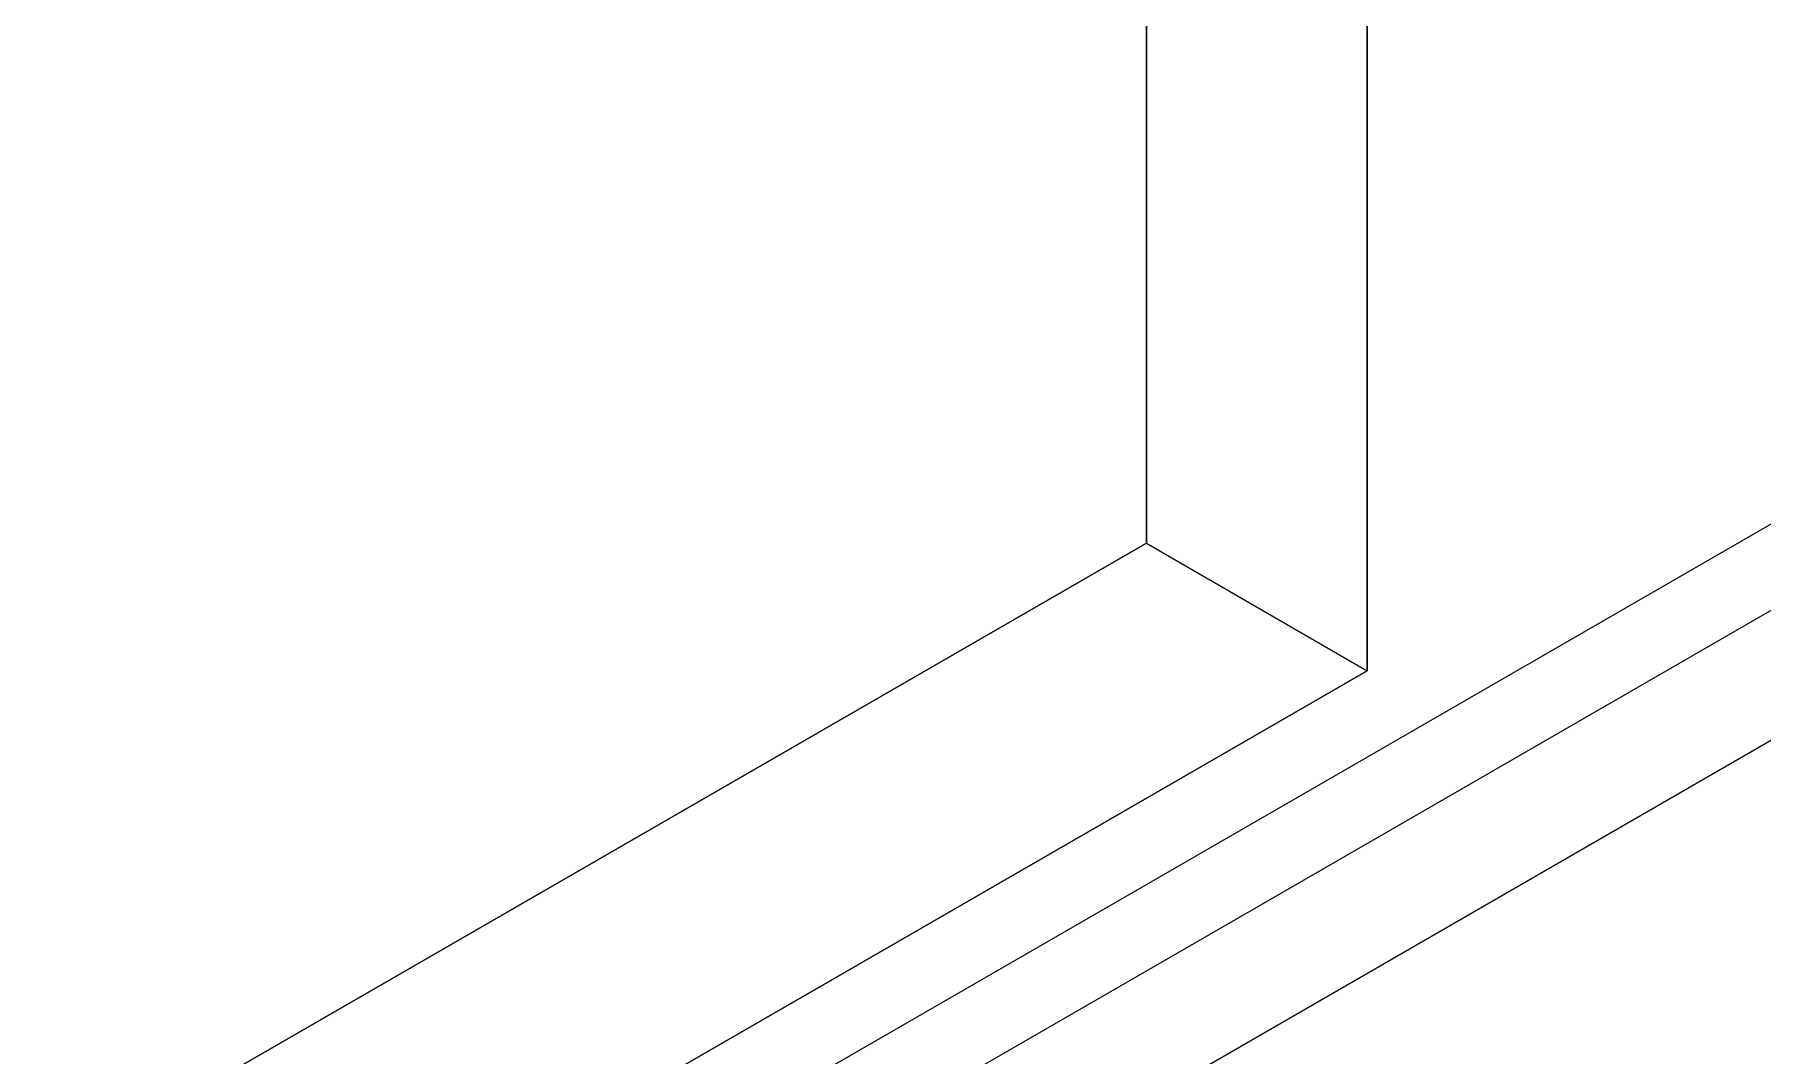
# Model space of a CAD drawing. Header units: millimetres. Extents: x -356 to 237, y 0 to 365.
# Drawn here: x -224.04 to -191.39, y 272.93 to 292.23 of the extents above; entities that cross this region are included whole.
import ezdxf

# ---------------------------------------------------------------- set-up
doc = ezdxf.new("R2010")
doc.units = ezdxf.units.MM

msp = doc.modelspace()

# ---------------------------------------------------------------- linework, layer by layer
at = {"color": 7, "linetype": 'Continuous', "lineweight": 25}
for p, q in [((-198.854, 312.351), (-198.854, 280.204)), ((-198.854, 280.204), (-198.854, 312.351)), ((-203.03, 282.615), (-203.03, 309.941)), ((-203.03, 309.941), (-203.03, 282.615)), ((-167.742, 296.532), (-242.504, 253.373)), ((-182.084, 286.62), (-212.503, 269.059)), ((-251.204, 254.804), (-203.03, 282.615)), ((-203.03, 282.615), (-251.204, 254.804)), ((-203.03, 282.615), (-198.854, 280.204)), ((-203.03, 282.615), (-198.854, 280.204)), ((-198.854, 280.204), (-244.705, 253.735)), ((-244.705, 253.735), (-198.854, 280.204)), ((-203.618, 271.738), (-190.037, 279.579))]:
    msp.add_line(p, q, dxfattribs=at)

doc.saveas('drawing.dxf')
